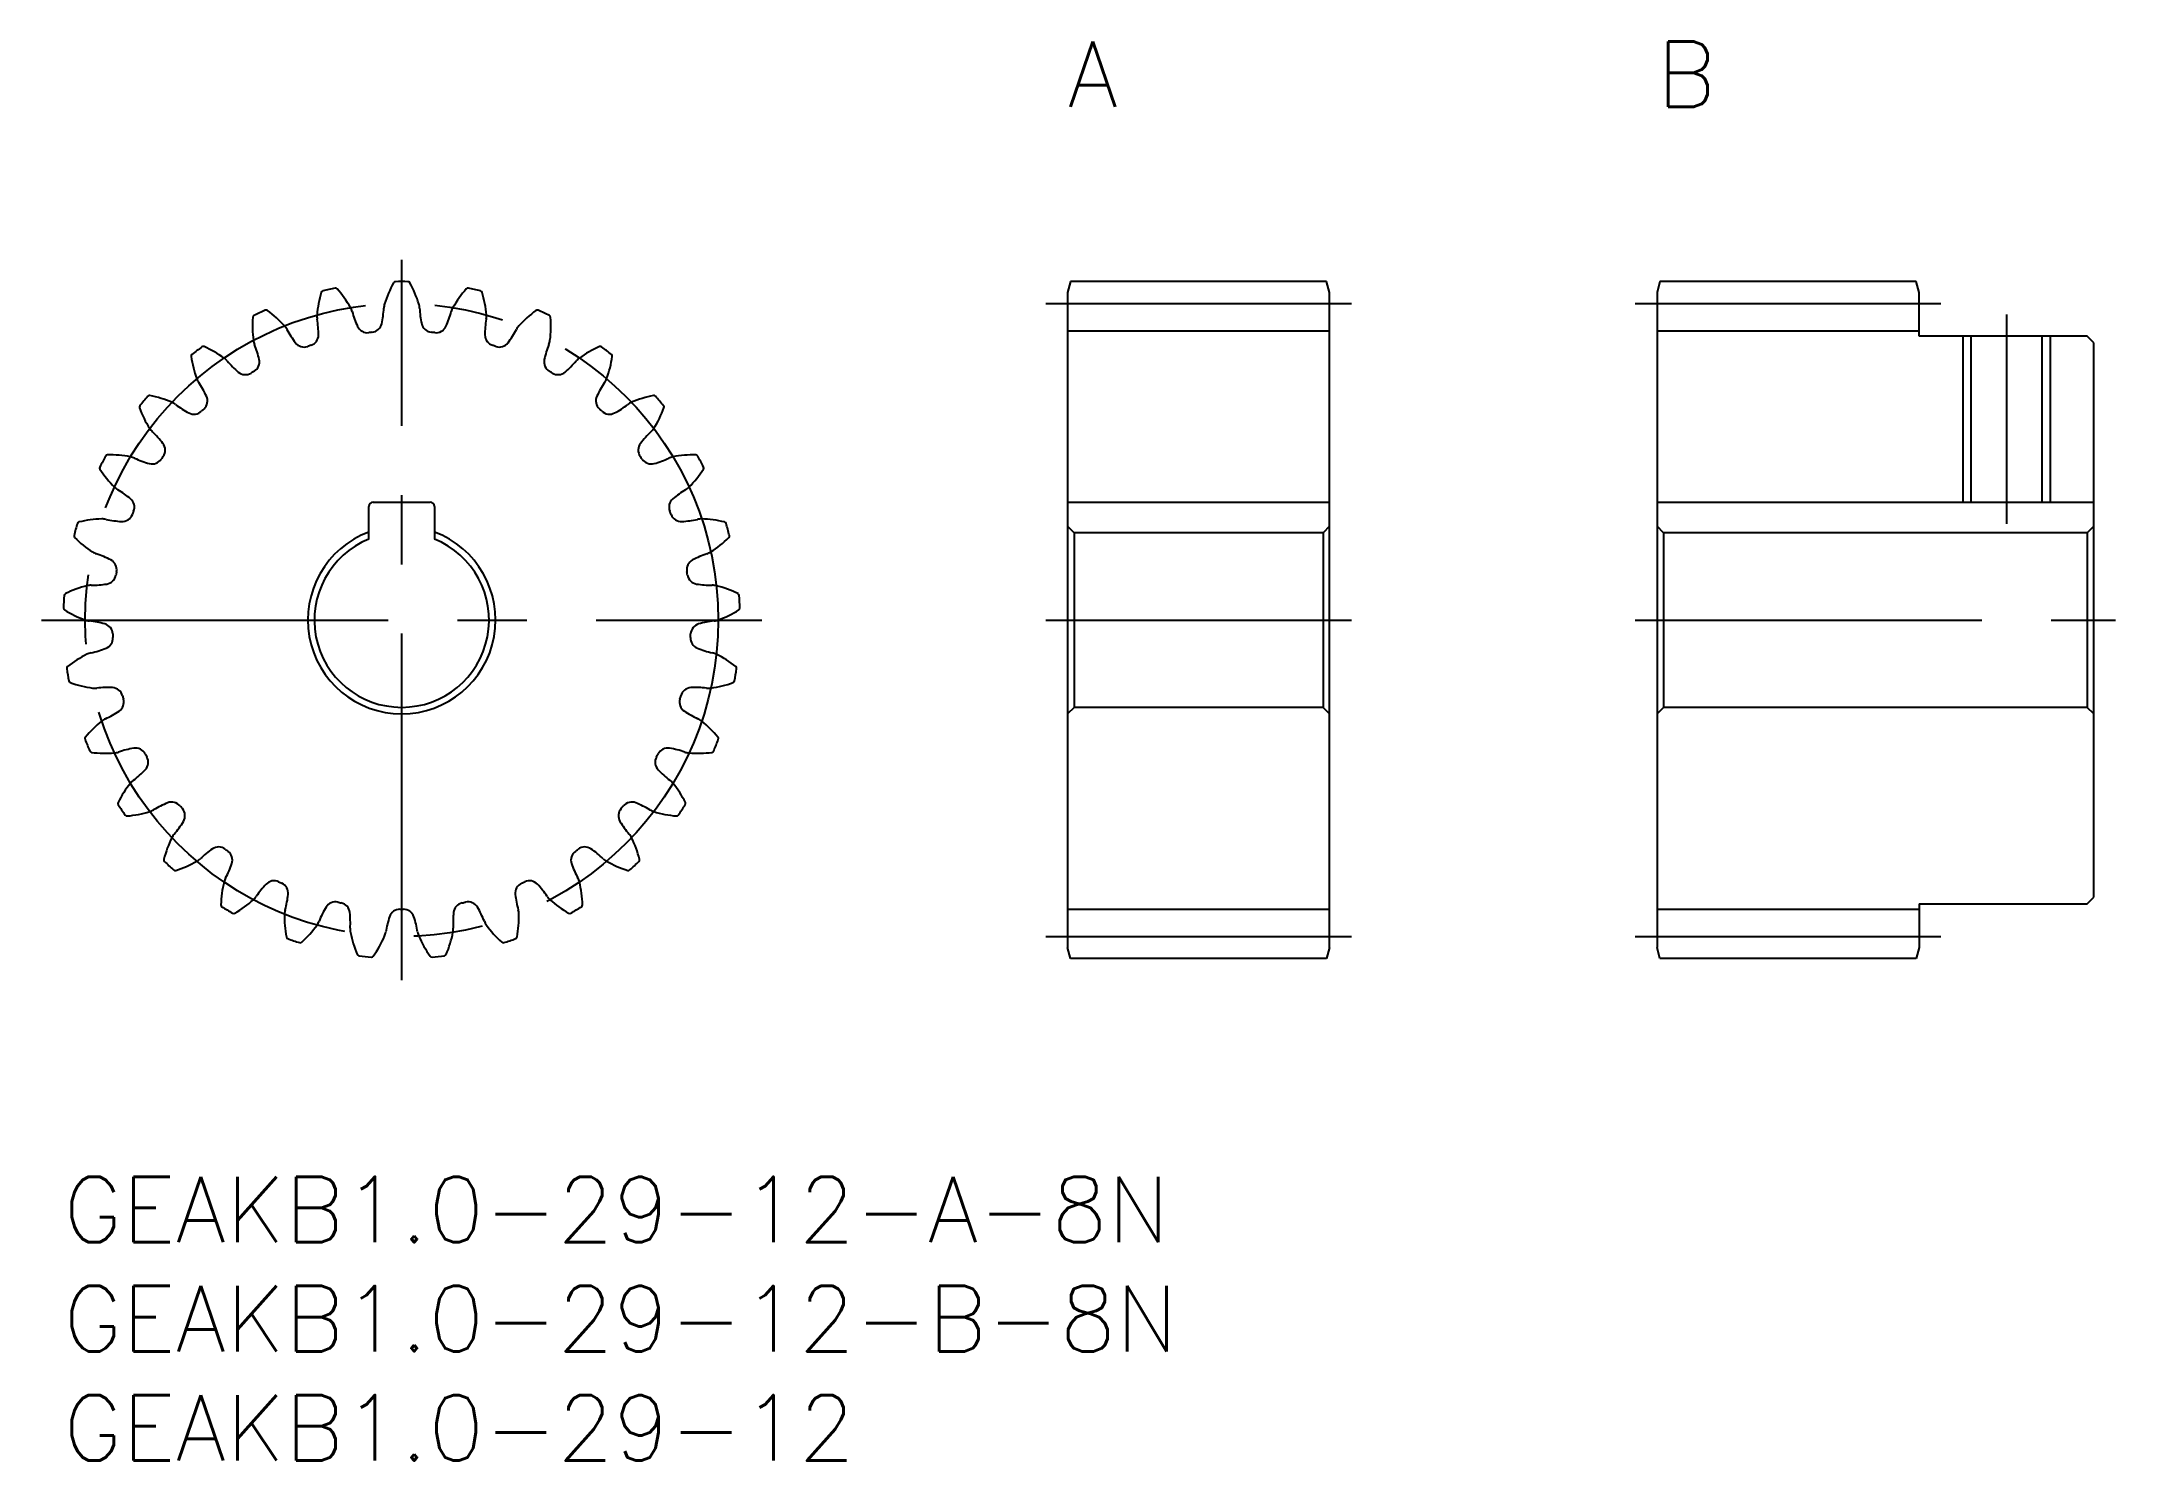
# Model space of a CAD drawing. Extents: x -1 to 94, y -13 to 52.
import ezdxf

# ---------------------------------------------------------------- set-up
doc = ezdxf.new("R2010")
doc.units = 0
doc.header["$LTSCALE"] = 0.5
doc.linetypes.add('CENTER', pattern=[50.8, 31.75, -6.35, 6.35, -6.35])
for name, color, linetype in [('MSM_CENTER', 1, 'CENTER'), ('MSM_CONTINUOUS', 7, 'CONTINUOUS'), ('MSM_NARROW', 5, 'CONTINUOUS'), ('MSM_PART_NUMBER', 7, 'CONTINUOUS')]:
    doc.layers.add(name, color=color, linetype=linetype)
doc.styles.get("Standard").update_dxf_attribs({"font": 'txt.shx', "height": 1, "bigfont": 'bigfont.shx'})

# ---------------------------------------------------------------- blocks, each defined once
blk = doc.blocks.new('*U3')
at = {"layer": 'MSM_PART_NUMBER'}
blk.add_text('GEAKB1.0-29-12-B-8N', height=3, dxfattribs=at).set_placement((0, -8))
blk = doc.blocks.new('*U4')
at = {"layer": 'MSM_PART_NUMBER'}
blk.add_text('GEAKB1.0-29-12-A-8N', height=3, dxfattribs=at).set_placement((0, -3))
blk = doc.blocks.new('*U5')
at = {"layer": 'MSM_PART_NUMBER'}
blk.add_text('A', height=3, dxfattribs=at).set_placement((46, 49))
blk = doc.blocks.new('*U6')
at = {"layer": 'MSM_PART_NUMBER'}
blk.add_text('B', height=3, dxfattribs=at).set_placement((73, 49))
blk = doc.blocks.new('*U7')
at = {"layer": 'MSM_PART_NUMBER'}
blk.add_text('GEAKB1.0-29-12', height=3, dxfattribs=at).set_placement((0, -13))

msp = doc.modelspace()

# ---------------------------------------------------------------- linework, layer by layer
at = {"layer": 'MSM_CENTER'}
for p, q in [((15.5, 9), (15.5, 42)), ((45, 40), (59, 40)), ((72, 40), (86, 40)), ((89, 39.5), (89, 29.9)), ((-1, 25.5), (32, 25.5)), ((45, 25.5), (59, 25.5)), ((72, 25.5), (94, 25.5)), ((45, 11), (59, 11)), ((72, 11), (86, 11))]:
    msp.add_line(p, q, dxfattribs=at)
msp.add_circle((15.5, 25.5), 14.5, dxfattribs=at)
at = {"layer": 'MSM_CONTINUOUS'}
for p, q in [((46.134, 41), (46, 40.5)), ((57.866, 41), (46.134, 41)), ((58, 40.5), (57.866, 41)), ((73.134, 41), (73, 40.5)), ((84.866, 41), (73.134, 41)), ((85, 40.5), (84.866, 41)), ((46, 40.5), (46, 10.5)), ((58, 10.5), (58, 40.5)), ((73, 40.5), (73, 10.5)), ((85, 38.5), (85, 40.5)), ((46, 38.75), (58, 38.75)), ((73, 38.75), (85, 38.75)), ((92.7, 38.5), (85, 38.5)), ((87.379, 38.5), (87.379, 30.9)), ((90.621, 38.5), (90.621, 30.9)), ((93, 38.2), (92.7, 38.5)), ((93, 12.8), (93, 38.2)), ((14, 29.208), (14, 30.7)), ((14.2, 30.9), (16.8, 30.9)), ((17, 30.7), (17, 29.208)), ((46, 30.9), (58, 30.9)), ((73, 30.9), (93, 30.9)), ((46.3, 29.5), (46, 29.8)), ((46.3, 29.5), (46.3, 21.5)), ((57.7, 29.5), (46.3, 29.5)), ((58, 29.8), (57.7, 29.5)), ((57.7, 29.5), (57.7, 21.5)), ((73.3, 29.5), (73, 29.8)), ((73.3, 29.5), (73.3, 21.5)), ((92.7, 29.5), (73.3, 29.5)), ((93, 29.8), (92.7, 29.5)), ((92.7, 29.5), (92.7, 21.5)), ((46.3, 21.5), (46, 21.2)), ((57.7, 21.5), (46.3, 21.5)), ((58, 21.2), (57.7, 21.5)), ((73.3, 21.5), (73, 21.2)), ((92.7, 21.5), (73.3, 21.5)), ((93, 21.2), (92.7, 21.5)), ((85, 12.5), (92.7, 12.5)), ((85, 12.5), (85, 10.5)), ((92.7, 12.5), (93, 12.8)), ((46, 12.25), (58, 12.25)), ((73, 12.25), (85, 12.25)), ((46.134, 10), (46, 10.5)), ((58, 10.5), (57.866, 10)), ((73.134, 10), (73, 10.5)), ((85, 10.5), (84.866, 10)), ((57.866, 10), (46.134, 10)), ((84.866, 10), (73.134, 10))]:
    msp.add_line(p, q, dxfattribs=at)
for centre, radius, start, end in [((19.34, 38.574), 4.833, 150.60258, 163.10345), ((15.216, 40.897), 0.1, 91.05735, 150.60258), ((15.5, 25.5), 15.5, 88.94265, 91.05735), ((15.784, 40.897), 0.1, 29.39742, 88.94265), ((11.66, 38.574), 4.833, 16.89655, 29.39742), ((16.439, 39.094), 4.833, 163.01637, 175.51724), ((11.912, 40.476), 0.1, 103.47115, 163.01637), ((15.5, 25.5), 15.5, 101.35644, 103.47115), ((12.468, 40.598), 0.1, 41.81122, 101.35645), ((8.94, 37.443), 4.833, 29.31035, 41.81122), ((15.5, 39.74), 0.82, 163.10344, 176.99945), ((15.5, 39.74), 0.82, 3.00055, 16.89655), ((22.06, 37.443), 4.833, 138.18878, 150.68965), ((18.532, 40.598), 0.1, 78.64356, 138.18878), ((15.5, 25.5), 15.5, 76.52885, 78.64356), ((19.088, 40.476), 0.1, 16.98363, 76.52885), ((14.561, 39.094), 4.833, 4.48276, 16.98363), ((13.495, 38.978), 4.833, 175.43016, 187.93103), ((8.777, 39.355), 0.1, 115.88494, 175.43016), ((15.5, 25.5), 15.5, 113.77023, 115.88494), ((9.293, 39.594), 0.1, 54.22506, 113.77024), ((6.526, 35.753), 4.833, 41.72414, 54.22501), ((9.521, 38.424), 0.82, 27.82813, 41.72414), ((12.439, 39.407), 0.82, 175.51724, 189.41325), ((7.227, 38.547), 4.462, 0.1381, 9.36574), ((12.439, 39.407), 0.82, 15.41434, 29.31035), ((17.53, 40.815), 4.462, 195.46184, 204.68949), ((13.93, 39.16), 0.5, 204.68948, 276.55495), ((14.096, 39.178), 0.5, 275.85885, 347.7243), ((10.225, 40.02), 4.462, 347.7243, 356.95195), ((20.775, 40.02), 4.462, 183.04805, 192.2757), ((16.904, 39.178), 0.5, 192.2757, 264.14116), ((17.07, 39.16), 0.5, 263.44504, 335.31051), ((13.47, 40.815), 4.462, 335.31051, 344.53816), ((18.561, 39.407), 0.82, 150.68965, 164.58566), ((23.773, 38.547), 4.462, 170.63426, 179.8619), ((18.561, 39.407), 0.82, 350.58675, 4.48276), ((21.479, 38.424), 0.82, 138.27586, 152.17187), ((24.474, 35.753), 4.833, 125.77499, 138.27586), ((21.707, 39.594), 0.1, 66.22977, 125.77499), ((15.5, 25.5), 15.5, 64.11506, 66.22977), ((22.223, 39.355), 0.1, 4.56984, 64.11506), ((17.505, 38.978), 4.833, 352.06897, 4.56984), ((15.5, 25.5), 15.5, 126.18402, 128.29873), ((6.408, 37.93), 0.1, 66.6388, 126.18402), ((4.531, 33.584), 4.833, 54.13793, 66.6388), ((9.521, 38.424), 0.82, 187.93103, 201.82704), ((4.616, 36.464), 4.462, 12.55189, 21.77954), ((14.19, 40.893), 4.462, 207.87563, 217.10328), ((11.031, 38.503), 0.5, 217.10328, 288.96875), ((15.5, 25.5), 13.25, 108.27263, 108.96875), ((11.189, 38.557), 0.5, 288.27264, 0.13811), ((15.5, 25.5), 13.25, 95.85884, 96.55495), ((15.5, 25.5), 13.25, 83.44505, 84.14116), ((19.811, 38.557), 0.5, 179.86191, 251.72737), ((15.5, 25.5), 13.25, 71.03126, 71.72737), ((19.969, 38.503), 0.5, 251.03124, 322.89672), ((16.81, 40.893), 4.462, 322.89672, 332.12437), ((26.384, 36.464), 4.462, 158.22046, 167.44811), ((21.479, 38.424), 0.82, 338.17296, 352.06897), ((26.469, 33.584), 4.833, 113.3612, 125.86207), ((24.592, 37.93), 0.1, 53.81598, 113.3612), ((15.5, 25.5), 15.5, 51.70127, 53.81598), ((5.956, 37.586), 0.1, 128.29873, 187.84396), ((10.645, 38.232), 4.833, 187.84396, 200.34483), ((6.882, 36.837), 0.82, 40.24193, 54.13793), ((10.912, 40.252), 4.462, 220.28943, 229.51708), ((8.483, 37.325), 0.5, 300.68644, 12.55189), ((22.517, 37.325), 0.5, 167.44812, 239.31357), ((20.088, 40.252), 4.462, 310.48292, 319.71057), ((24.118, 36.837), 0.82, 125.86207, 139.75807), ((20.355, 38.232), 4.833, 339.65517, 352.15604), ((25.044, 37.586), 0.1, 352.15604, 51.70127), ((6.882, 36.837), 0.82, 200.34482, 214.24083), ((2.514, 33.868), 4.462, 24.96568, 34.19333), ((8.34, 37.239), 0.5, 229.51707, 301.38254), ((15.5, 25.5), 13.25, 120.68643, 121.38254), ((15.5, 25.5), 13.25, 58.61746, 59.31357), ((22.66, 37.239), 0.5, 238.61745, 310.48292), ((28.486, 33.868), 4.462, 145.80667, 155.03432), ((24.118, 36.837), 0.82, 325.75917, 339.65517), ((3.581, 35.251), 0.1, 140.71253, 200.25775), ((8.021, 36.89), 4.833, 200.25775, 212.75862), ((15.5, 25.5), 15.5, 138.59782, 140.71253), ((3.949, 35.685), 0.1, 79.0526, 138.59782), ((3.05, 31.037), 4.833, 66.55173, 79.0526), ((4.647, 34.719), 0.82, 52.65572, 66.55173), ((7.848, 38.92), 4.462, 232.70322, 241.93087), ((15.5, 25.5), 13.25, 133.10022, 133.79633), ((6.105, 35.54), 0.5, 313.10023, 24.96569), ((24.895, 35.54), 0.5, 155.03432, 226.89978), ((15.5, 25.5), 13.25, 46.20367, 46.89978), ((23.152, 38.92), 4.462, 298.06913, 307.29678), ((26.353, 34.719), 0.82, 113.44828, 127.34428), ((27.95, 31.037), 4.833, 100.9474, 113.44828), ((27.051, 35.685), 0.1, 41.40218, 100.9474), ((22.979, 36.89), 4.833, 327.24138, 339.74225), ((15.5, 25.5), 15.5, 39.28747, 41.40218), ((27.419, 35.251), 0.1, 339.74225, 39.28747), ((4.647, 34.719), 0.82, 212.75861, 226.65462), ((5.984, 35.425), 0.5, 241.93086, 313.79633), ((25.016, 35.425), 0.5, 226.20366, 298.06913), ((26.353, 34.719), 0.82, 313.34538, 327.24138), ((1.018, 30.88), 4.462, 37.37948, 46.60712), ((4.166, 33.285), 0.5, 325.51402, 37.37949), ((26.834, 33.285), 0.5, 142.62053, 214.48599), ((29.982, 30.88), 4.462, 133.39288, 142.62052), ((1.763, 32.461), 0.1, 153.12632, 212.67154), ((15.5, 25.5), 15.5, 151.01161, 153.12632), ((5.748, 35.016), 4.833, 212.67154, 225.17241), ((2.029, 32.963), 0.1, 91.46639, 151.01161), ((2.15, 28.232), 4.833, 78.96552, 91.46639), ((2.919, 32.17), 0.82, 65.06951, 78.96552), ((5.142, 36.962), 4.462, 245.11701, 254.34466), ((4.073, 33.147), 0.5, 254.34465, 326.21012), ((15.5, 25.5), 13.25, 145.51401, 146.21012), ((15.5, 25.5), 13.25, 33.78988, 34.48599), ((26.927, 33.147), 0.5, 213.78986, 285.65533), ((25.858, 36.962), 4.462, 285.65534, 294.88299), ((28.081, 32.17), 0.82, 101.03448, 114.93049), ((28.85, 28.232), 4.833, 88.53361, 101.03448), ((25.252, 35.016), 4.833, 314.82759, 327.32846), ((28.971, 32.963), 0.1, 28.98839, 88.53361), ((15.5, 25.5), 15.5, 26.87368, 28.98839), ((29.237, 32.461), 0.1, 327.32846, 26.87368), ((2.919, 32.17), 0.82, 225.17241, 239.06842), ((0.2, 27.641), 4.462, 49.79327, 59.02092), ((30.8, 27.641), 4.462, 120.97908, 130.20673), ((28.081, 32.17), 0.82, 300.93158, 314.82759), ((2.758, 30.667), 0.5, 337.9278, 49.79327), ((15.5, 25.5), 13.25, 157.92781, 158.62392), ((14.2, 30.7), 0.2, 90, 180), ((16.8, 30.7), 0.2, 0, 90), ((28.242, 30.667), 0.5, 130.20674, 202.07219), ((15.5, 25.5), 13.25, 21.37608, 22.07219), ((15.5, 25.5), 15.5, 163.4254, 165.54011), ((0.74, 29.893), 0.1, 103.88018, 163.4254), ((1.875, 25.298), 4.833, 91.37931, 103.88018), ((1.779, 29.31), 0.82, 77.48331, 91.37931), ((2.92, 34.467), 4.462, 257.53081, 266.75845), ((2.696, 30.512), 0.5, 266.75845, 338.62392), ((15.5, 25.5), 4.3, 110.41621, 69.58379), ((28.304, 30.512), 0.5, 201.37607, 273.24154), ((28.08, 34.467), 4.462, 273.24154, 282.46919), ((29.221, 29.31), 0.82, 88.62069, 102.51669), ((29.125, 25.298), 4.833, 76.11982, 88.62069), ((30.26, 29.893), 0.1, 16.5746, 76.11982), ((15.5, 25.5), 15.5, 14.45989, 16.5746), ((0.588, 29.345), 0.1, 165.54011, 225.08534), ((3.93, 32.697), 4.833, 225.08534, 237.58621), ((1.779, 29.31), 0.82, 237.5862, 251.48221), ((0.098, 24.302), 4.462, 62.20706, 71.43471), ((15.5, 25.5), 4, 112.02431, 67.97569), ((30.902, 24.302), 4.462, 108.56529, 117.79294), ((29.221, 29.31), 0.82, 288.51779, 302.41379), ((27.07, 32.697), 4.833, 302.41379, 314.91466), ((30.412, 29.345), 0.1, 314.91466, 14.45989), ((1.918, 27.642), 0.5, 279.17224, 351.03771), ((1.945, 27.807), 0.5, 350.34159, 62.20707), ((15.5, 25.5), 13.25, 170.3416, 171.03771), ((29.055, 27.807), 0.5, 117.79294, 189.6584), ((15.5, 25.5), 13.25, 8.96229, 9.6584), ((29.082, 27.642), 0.5, 188.96228, 260.82774), ((15.5, 25.5), 15.5, 175.8392, 177.95391), ((0.141, 26.617), 0.1, 116.29397, 175.8392), ((2.237, 22.374), 4.833, 103.7931, 116.29397), ((1.281, 26.271), 0.82, 89.8971, 103.79311), ((1.286, 31.553), 4.462, 269.9446, 279.17225), ((29.714, 31.553), 4.462, 260.82775, 270.0554), ((29.719, 26.271), 0.82, 76.2069, 90.1029), ((28.763, 22.374), 4.833, 63.70603, 76.2069), ((30.859, 26.617), 0.1, 4.1608, 63.70603), ((15.5, 25.5), 15.5, 2.04609, 4.1608), ((0.11, 26.05), 0.1, 177.95391, 237.49913), ((2.653, 30.042), 4.833, 237.49913, 250), ((28.347, 30.042), 4.833, 290, 302.50087), ((30.89, 26.05), 0.1, 302.50087, 2.04609), ((1.281, 26.271), 0.82, 249.99999, 263.896), ((0.715, 21.019), 4.462, 74.62086, 83.8485), ((1.766, 24.839), 0.5, 2.75538, 74.62086), ((1.775, 24.672), 0.5, 291.58603, 3.45148), ((15.5, 25.5), 13.25, 182.75539, 183.4515), ((29.225, 24.672), 0.5, 176.54849, 248.41396), ((15.5, 25.5), 13.25, 356.5485, 357.24461), ((29.234, 24.839), 0.5, 105.37915, 177.24463), ((30.285, 21.019), 4.462, 96.1515, 105.37915), ((29.719, 26.271), 0.82, 276.104, 290), ((3.219, 19.596), 4.833, 116.2069, 128.70777), ((1.447, 23.196), 0.82, 102.31089, 116.2069), ((0.317, 28.356), 4.462, 282.35839, 291.58604), ((30.683, 28.356), 4.462, 248.41396, 257.64161), ((29.553, 23.196), 0.82, 63.7931, 77.68911), ((27.781, 19.596), 4.833, 51.29223, 63.7931), ((0.259, 23.289), 0.1, 128.70777, 188.25299), ((15.5, 25.5), 15.5, 188.25299, 190.3677), ((15.5, 25.5), 15.5, 349.6323, 351.74701), ((30.741, 23.289), 0.1, 351.74701, 51.29223), ((0.351, 22.729), 0.1, 190.3677, 249.91292), ((1.977, 27.174), 4.833, 249.91292, 262.41379), ((1.447, 23.196), 0.82, 262.41379, 276.3098), ((2.024, 17.946), 4.462, 87.03465, 96.2623), ((2.229, 21.902), 0.5, 15.16918, 87.03466), ((2.274, 21.741), 0.5, 303.99983, 15.8653), ((15.5, 25.5), 13.25, 195.16919, 195.8653), ((28.726, 21.741), 0.5, 164.13469, 236.00017), ((15.5, 25.5), 13.25, 344.1347, 344.83081), ((28.771, 21.902), 0.5, 92.96536, 164.83081), ((28.976, 17.946), 4.462, 83.7377, 92.96535), ((29.553, 23.196), 0.82, 263.6902, 277.58621), ((29.023, 27.174), 4.833, 277.58621, 290.08708), ((30.649, 22.729), 0.1, 290.08708, 349.6323), ((2.271, 20.229), 0.82, 114.72469, 128.62069), ((0.059, 25.025), 4.462, 294.77219, 303.99983), ((30.941, 25.025), 4.462, 236.00017, 245.22781), ((28.729, 20.229), 0.82, 51.37931, 65.27531), ((1.091, 20.065), 0.1, 141.12156, 200.66678), ((15.5, 25.5), 15.5, 200.66678, 202.78149), ((4.776, 17.094), 4.833, 128.62069, 141.12156), ((26.224, 17.094), 4.833, 38.87844, 51.37931), ((15.5, 25.5), 15.5, 337.21851, 339.33322), ((29.909, 20.065), 0.1, 339.33322, 38.87844), ((1.301, 19.537), 0.1, 202.78149, 262.32672), ((1.933, 24.228), 4.833, 262.32672, 274.82758), ((2.271, 20.229), 0.82, 274.82758, 288.72359), ((3.963, 15.226), 4.462, 99.44844, 108.67609), ((3.313, 19.133), 0.5, 27.58297, 99.44844), ((3.391, 18.986), 0.5, 316.41362, 28.27909), ((15.5, 25.5), 13.25, 207.58298, 208.27909), ((27.609, 18.986), 0.5, 151.7209, 223.58637), ((15.5, 25.5), 13.25, 331.72091, 332.41702), ((27.687, 19.133), 0.5, 80.55157, 152.41702), ((27.037, 15.226), 4.462, 71.32391, 80.55156), ((28.729, 20.229), 0.82, 251.27641, 265.17242), ((29.067, 24.228), 4.833, 265.17241, 277.67328), ((29.699, 19.537), 0.1, 277.67328, 337.21851), ((3.713, 17.509), 0.82, 127.13848, 141.03449), ((0.522, 21.717), 4.462, 307.18598, 316.41363), ((30.478, 21.717), 4.462, 223.58637, 232.81402), ((27.287, 17.509), 0.82, 38.96552, 52.86152), ((2.596, 17.094), 0.1, 153.53535, 213.08058), ((6.834, 14.985), 4.833, 141.03448, 153.53535), ((6.442, 12.986), 4.462, 111.86223, 121.08988), ((4.966, 16.662), 0.5, 39.99676, 111.86223), ((26.034, 16.662), 0.5, 68.13777, 140.00326), ((24.558, 12.986), 4.462, 58.91012, 68.13777), ((24.166, 14.985), 4.833, 26.46465, 38.96552), ((28.404, 17.094), 0.1, 326.91942, 26.46465), ((15.5, 25.5), 15.5, 213.08058, 215.19529), ((2.915, 16.624), 0.1, 215.19529, 274.74051), ((2.524, 21.341), 4.833, 274.74051, 287.24138), ((3.713, 17.509), 0.82, 287.24138, 301.13738), ((1.685, 18.586), 4.462, 319.59977, 328.82742), ((15.5, 25.5), 13.25, 219.99677, 220.69288), ((5.075, 16.535), 0.5, 328.82741, 40.69286), ((25.925, 16.535), 0.5, 139.30711, 211.17259), ((29.315, 18.586), 4.462, 211.17258, 220.40023), ((15.5, 25.5), 13.25, 319.30712, 320.00323), ((27.287, 17.509), 0.82, 238.86262, 252.75862), ((28.476, 21.341), 4.833, 252.75862, 265.25949), ((28.085, 16.624), 0.1, 265.25949, 324.80471), ((15.5, 25.5), 15.5, 324.80471, 326.91942), ((9.297, 13.368), 4.833, 153.44828, 165.94915), ((5.707, 15.162), 0.82, 139.55227, 153.44828), ((25.293, 15.162), 0.82, 26.55172, 40.44773), ((21.703, 13.368), 4.833, 14.05085, 26.55172), ((4.705, 14.517), 0.1, 165.94915, 225.49437), ((15.5, 25.5), 15.5, 225.49437, 227.60908), ((3.721, 18.649), 4.833, 287.1543, 299.65517), ((5.707, 15.162), 0.82, 299.65517, 313.55118), ((9.344, 11.331), 4.462, 124.27603, 133.50368), ((7.113, 14.604), 0.5, 52.41055, 124.27604), ((15.5, 25.5), 13.25, 232.41057, 233.10668), ((3.494, 15.777), 4.462, 332.01357, 341.24121), ((7.246, 14.503), 0.5, 341.24122, 53.10668), ((23.754, 14.503), 0.5, 126.89331, 198.75879), ((27.506, 15.777), 4.462, 198.75879, 207.98643), ((15.5, 25.5), 13.25, 306.89332, 307.58943), ((23.887, 14.604), 0.5, 55.72398, 127.58943), ((21.656, 11.331), 4.462, 46.49632, 55.72397), ((25.293, 15.162), 0.82, 226.44882, 240.34483), ((27.279, 18.649), 4.833, 240.34483, 252.8457), ((15.5, 25.5), 15.5, 312.39092, 314.50563), ((26.295, 14.517), 0.1, 314.50563, 14.05085), ((5.118, 14.126), 0.1, 227.60908, 287.1543), ((12.05, 12.318), 4.833, 165.86207, 178.36294), ((8.158, 13.298), 0.82, 151.96607, 165.86207), ((12.533, 10.339), 4.462, 136.68982, 145.91747), ((9.651, 13.056), 0.5, 64.82435, 136.68982), ((15.5, 25.5), 13.25, 244.82436, 245.52047), ((9.802, 12.986), 0.5, 353.65501, 65.52047), ((21.198, 12.986), 0.5, 114.47952, 186.34499), ((15.5, 25.5), 13.25, 294.47953, 295.17564), ((21.349, 13.056), 0.5, 43.31019, 115.17564), ((18.467, 10.339), 4.462, 34.08253, 43.31018), ((22.842, 13.298), 0.82, 14.13792, 28.03393), ((18.95, 12.318), 4.833, 1.63706, 14.13793), ((25.882, 14.126), 0.1, 252.8457, 312.39092), ((7.318, 12.453), 0.1, 178.36294, 237.90816), ((15.5, 25.5), 15.5, 237.90816, 240.02287), ((5.47, 16.277), 4.833, 299.56809, 312.06896), ((8.158, 13.298), 0.82, 312.06896, 325.96497), ((5.865, 13.424), 4.462, 344.42736, 353.65501), ((12.463, 12.09), 0.5, 77.23814, 149.10361), ((15.5, 25.5), 13.25, 257.23815, 257.93426), ((12.626, 12.054), 0.5, 6.06881, 77.93426), ((18.374, 12.054), 0.5, 102.06573, 173.9312), ((15.5, 25.5), 13.25, 282.06574, 282.76185), ((18.537, 12.09), 0.5, 30.89639, 102.76185), ((25.135, 13.424), 4.462, 186.34499, 195.57264), ((22.842, 13.298), 0.82, 214.03503, 227.93103), ((25.53, 16.277), 4.833, 227.93103, 240.43191), ((15.5, 25.5), 15.5, 299.97713, 302.09184), ((23.682, 12.453), 0.1, 302.09184, 1.63706), ((7.805, 12.16), 0.1, 240.02287, 299.56809), ((14.964, 11.884), 4.833, 178.27586, 190.77673), ((10.953, 12.005), 0.82, 164.37986, 178.27586), ((7.687, 14.336), 4.833, 311.98189, 324.48276), ((10.953, 12.005), 0.82, 324.48276, 338.37876), ((15.862, 10.055), 4.462, 149.10361, 158.33126), ((8.686, 11.635), 4.462, 356.84115, 6.0688), ((19.174, 10.494), 4.462, 161.51741, 170.74505), ((15.416, 11.75), 0.5, 89.65193, 161.51741), ((15.5, 25.5), 13.25, 269.65194, 270.34805), ((15.584, 11.75), 0.5, 18.4826, 90.34808), ((11.826, 10.494), 4.462, 9.25495, 18.48259), ((22.314, 11.635), 4.462, 173.9312, 183.15885), ((15.138, 10.055), 4.462, 21.66874, 30.89639), ((20.047, 12.005), 0.82, 201.62124, 215.51724), ((23.313, 14.336), 4.833, 215.51724, 228.01811), ((16.036, 11.884), 4.833, 349.22327, 1.72414), ((20.047, 12.005), 0.82, 1.72414, 15.62014), ((23.195, 12.16), 0.1, 240.43191, 299.97713), ((10.314, 10.999), 0.1, 190.77673, 250.32196), ((15.5, 25.5), 15.5, 250.32196, 252.43667), ((10.853, 10.818), 0.1, 252.43667, 311.98189), ((13.96, 11.343), 0.82, 176.79365, 190.68966), ((17.904, 12.088), 4.833, 190.68966, 203.19053), ((10.269, 12.918), 4.833, 324.39568, 336.89655), ((13.96, 11.343), 0.82, 336.89655, 350.79256), ((17.04, 11.343), 0.82, 189.20744, 203.10345), ((20.731, 12.918), 4.833, 203.10345, 215.60432), ((13.096, 12.088), 4.833, 336.80947, 349.31034), ((17.04, 11.343), 0.82, 349.31034, 3.20635), ((20.147, 10.818), 0.1, 228.01811, 287.56333), ((15.5, 25.5), 15.5, 287.56333, 289.67804), ((20.686, 10.999), 0.1, 289.67804, 349.22327), ((13.553, 10.224), 0.1, 203.19053, 262.73575), ((15.5, 25.5), 15.5, 262.73575, 264.85046), ((14.118, 10.162), 0.1, 264.85046, 324.39568), ((16.882, 10.162), 0.1, 215.60432, 275.14954), ((15.5, 25.5), 15.5, 275.14954, 277.26425), ((17.447, 10.224), 0.1, 277.26425, 336.80947)]:
    msp.add_arc(centre, radius, start, end, dxfattribs=at)
at = {"layer": 'MSM_NARROW'}
for p, q in [((87, 38.5), (87, 30.9)), ((91, 38.5), (91, 30.9))]:
    msp.add_line(p, q, dxfattribs=at)

# ---------------------------------------------------------------- block references
at = {"layer": 'MSM_CONTINUOUS'}
for name in ['*U5', '*U6', '*U4', '*U3', '*U7']:
    msp.add_blockref(name, (0, 0), dxfattribs=at)

doc.saveas('drawing.dxf')
